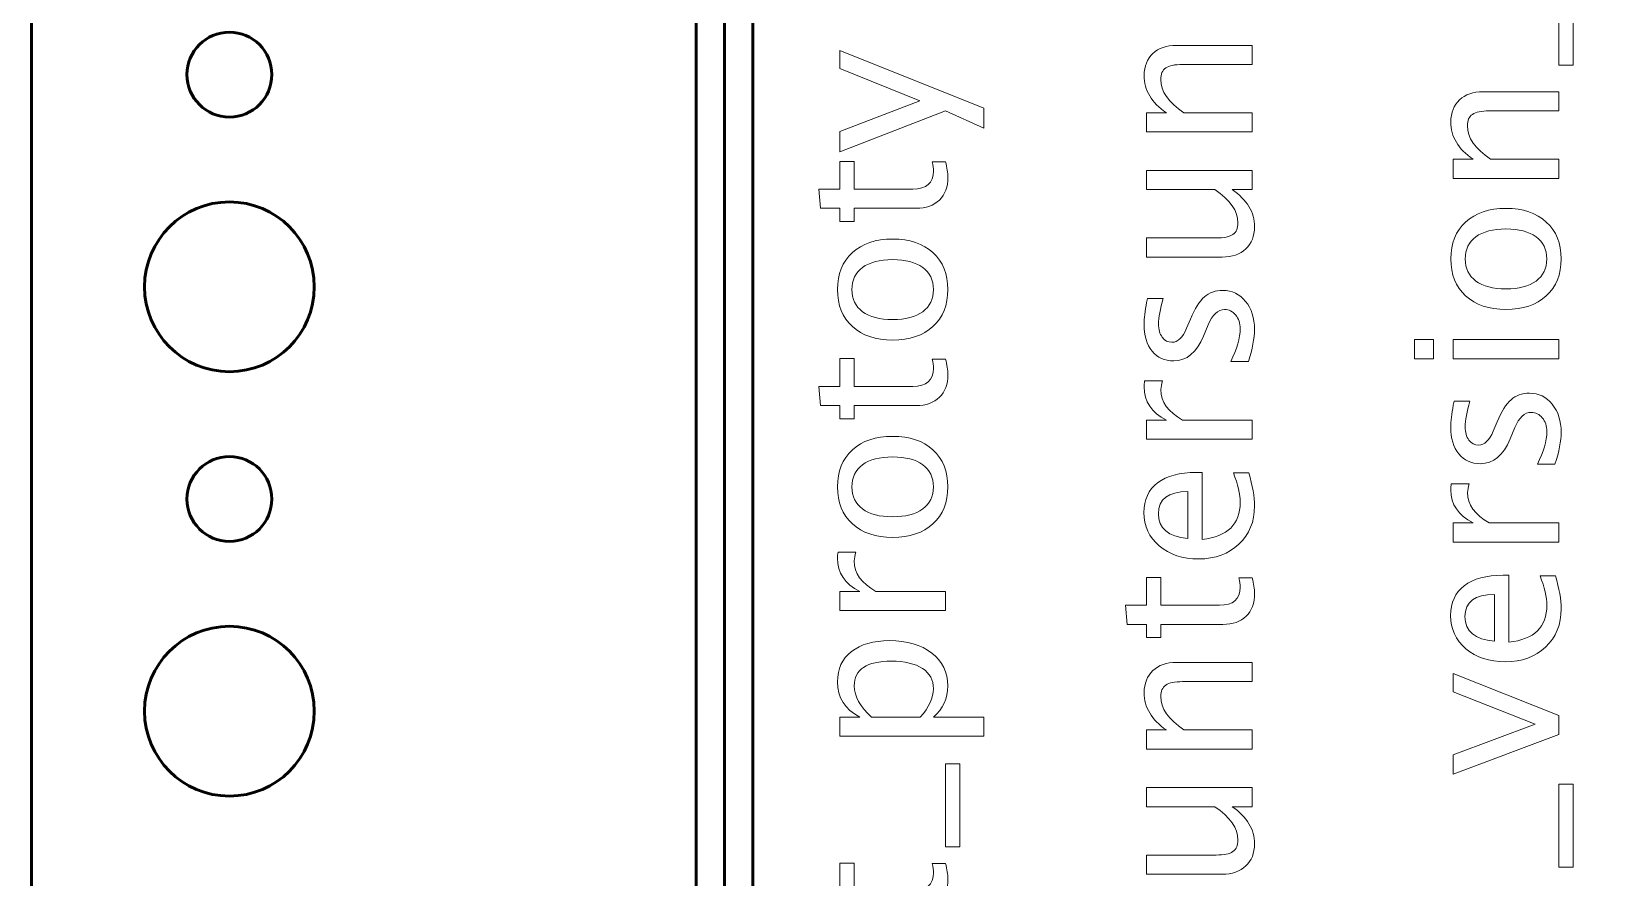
# Model space of a CAD drawing. Header units: centimetres. Extents: x -5.2 to 5.2, y -9.7 to 9.7.
# Drawn here: x -5.2 to 0.35, y 0.91 to 3.9 of the extents above; entities that cross this region are included whole.
import ezdxf

# ---------------------------------------------------------------- set-up
doc = ezdxf.new("R2010")
doc.units = ezdxf.units.CM
doc.header["$MEASUREMENT"] = 0
doc.layers.add('Layer 1', color=7, linetype='Continuous')

msp = doc.modelspace()

# ---------------------------------------------------------------- linework, layer by layer
at = {"layer": 'Layer 1', "color": 4, "lineweight": 53}
msp.add_lwpolyline([(-2.75001, -7.25002), (2.74999, -7.25002), (2.74999, 7.24998), (-2.75001, 7.24998), (-2.75001, -7.25002)], close=True, dxfattribs=at)
at = {"layer": 'Layer 1', "lineweight": 53}
msp.add_lwpolyline([(-2.85, -6.75002), (-2.65, -6.75002), (-2.65, 6.74998), (-2.85, 6.74998), (-2.85, -6.75002)], close=True, dxfattribs=at)
for centre, major_axis in [((-4.5, 3.75), (0, 0.15)), ((-4.49999, 2.99999), (0, 0.30001)), ((-4.5, 2.25), (0, 0.15)), ((-4.49999, 1.49999), (0, 0.30001))]:
    msp.add_ellipse(centre, major_axis=major_axis, ratio=1, dxfattribs=at)
msp.add_open_spline([(-5.2, -9.2), (-5.2, -9.2), (-5.2, 9.2), (-5.2, 9.2), (-5.2, 9.2), (-5.2, 9.47614), (-4.97614, 9.7), (-4.7, 9.7), (-4.7, 9.7), (-4.7, 9.7), (4.7, 9.7), (4.7, 9.7), (4.7, 9.7), (4.97614, 9.7), (5.2, 9.47614), (5.2, 9.2), (5.2, 9.2), (5.2, 9.2), (5.2, -9.2), (5.2, -9.2), (5.2, -9.2), (5.2, -9.47614), (4.97614, -9.7), (4.7, -9.7), (4.7, -9.7), (4.7, -9.7), (-4.7, -9.7), (-4.7, -9.7), (-4.7, -9.7), (-4.97614, -9.7), (-5.2, -9.47614), (-5.2, -9.2)], degree=3, knots=[0, 0, 0, 0, 0.1111111, 0.1111111, 0.1111111, 0.1111111, 0.2222222, 0.2222222, 0.2222222, 0.2222222, 0.3333333, 0.3333333, 0.3333333, 0.3333333, 0.4444444, 0.4444444, 0.4444444, 0.4444444, 0.5555556, 0.5555556, 0.5555556, 0.5555556, 0.6666667, 0.6666667, 0.6666667, 0.6666667, 0.7777778, 0.7777778, 0.7777778, 0.7777778, 1, 1, 1, 1], dxfattribs=at)
at = {"layer": 'Layer 1', "color": 5, "lineweight": 9}
for points, knots in [([(0.25083, 3.78306), (0.25083, 3.78306), (0.20003, 3.78306), (0.20003, 3.78306), (0.20003, 3.78306), (0.20003, 3.78306), (0.20003, 4.07657), (0.20003, 4.07657), (0.20003, 4.07657), (0.20003, 4.07657), (0.25083, 4.07657), (0.25083, 4.07657), (0.25083, 4.07657), (0.25083, 4.07657), (0.25083, 3.78306), (0.25083, 3.78306)], [0, 0, 0, 0, 0.2, 0.2, 0.2, 0.2, 0.4, 0.4, 0.4, 0.4, 0.6, 0.6, 0.6, 0.6, 1, 1, 1, 1]), ([(-1.83222, 3.56086), (-1.83222, 3.56086), (-1.96792, 3.62154), (-1.96792, 3.62154), (-1.96792, 3.62154), (-1.96792, 3.62154), (-2.34234, 3.47667), (-2.34234, 3.47667), (-2.34234, 3.47667), (-2.34234, 3.47667), (-2.34234, 3.54935), (-2.34234, 3.54935), (-2.34234, 3.54935), (-2.34234, 3.54935), (-2.05917, 3.65705), (-2.05917, 3.65705), (-2.05917, 3.65705), (-2.05917, 3.65705), (-2.34234, 3.77194), (-2.34234, 3.77194), (-2.34234, 3.77194), (-2.34234, 3.77194), (-2.34234, 3.83579), (-2.34234, 3.83579), (-2.34234, 3.83579), (-2.34234, 3.83579), (-1.83222, 3.63142), (-1.83222, 3.63142), (-1.83222, 3.63142), (-1.83222, 3.63142), (-1.83222, 3.56086), (-1.83222, 3.56086)], [0, 0, 0, 0, 0.1111111, 0.1111111, 0.1111111, 0.1111111, 0.2222222, 0.2222222, 0.2222222, 0.2222222, 0.3333333, 0.3333333, 0.3333333, 0.3333333, 0.4444444, 0.4444444, 0.4444444, 0.4444444, 0.5555556, 0.5555556, 0.5555556, 0.5555556, 0.6666667, 0.6666667, 0.6666667, 0.6666667, 0.7777778, 0.7777778, 0.7777778, 0.7777778, 1, 1, 1, 1]), ([(-0.88418, 3.54728), (-0.88418, 3.54728), (-1.25813, 3.54728), (-1.25813, 3.54728), (-1.25813, 3.54728), (-1.25813, 3.54728), (-1.25813, 3.61501), (-1.25813, 3.61501), (-1.25813, 3.61501), (-1.25813, 3.61501), (-1.18745, 3.61501), (-1.18745, 3.61501), (-1.18745, 3.61501), (-1.23978, 3.65087), (-1.26589, 3.69485), (-1.26589, 3.74683), (-1.26589, 3.74683), (-1.26589, 3.77952), (-1.25566, 3.80551), (-1.23508, 3.82468), (-1.23508, 3.82468), (-1.21462, 3.84384), (-1.18698, 3.85349), (-1.15241, 3.85349), (-1.15241, 3.85349), (-1.15241, 3.85349), (-0.88418, 3.85349), (-0.88418, 3.85349), (-0.88418, 3.85349), (-0.88418, 3.85349), (-0.88418, 3.78575), (-0.88418, 3.78575), (-0.88418, 3.78575), (-0.88418, 3.78575), (-1.1303, 3.78575), (-1.1303, 3.78575), (-1.1303, 3.78575), (-1.15805, 3.78575), (-1.17781, 3.78164), (-1.18957, 3.77352), (-1.18957, 3.77352), (-1.20145, 3.76529), (-1.20733, 3.75177), (-1.20733, 3.73284), (-1.20733, 3.73284), (-1.20733, 3.69121), (-1.18016, 3.65193), (-1.12583, 3.61501), (-1.12583, 3.61501), (-1.12583, 3.61501), (-0.88418, 3.61501), (-0.88418, 3.61501), (-0.88418, 3.61501), (-0.88418, 3.61501), (-0.88418, 3.54728), (-0.88418, 3.54728)], [0, 0, 0, 0, 0.0666667, 0.0666667, 0.0666667, 0.0666667, 0.1333333, 0.1333333, 0.1333333, 0.1333333, 0.2, 0.2, 0.2, 0.2, 0.2666667, 0.2666667, 0.2666667, 0.2666667, 0.3333333, 0.3333333, 0.3333333, 0.3333333, 0.4, 0.4, 0.4, 0.4, 0.4666667, 0.4666667, 0.4666667, 0.4666667, 0.5333333, 0.5333333, 0.5333333, 0.5333333, 0.6, 0.6, 0.6, 0.6, 0.6666667, 0.6666667, 0.6666667, 0.6666667, 0.7333333, 0.7333333, 0.7333333, 0.7333333, 0.8, 0.8, 0.8, 0.8, 0.8666667, 0.8666667, 0.8666667, 0.8666667, 1, 1, 1, 1]), ([(0.20003, 3.38324), (0.20003, 3.38324), (-0.17392, 3.38324), (-0.17392, 3.38324), (-0.17392, 3.38324), (-0.17392, 3.38324), (-0.17392, 3.45097), (-0.17392, 3.45097), (-0.17392, 3.45097), (-0.17392, 3.45097), (-0.10324, 3.45097), (-0.10324, 3.45097), (-0.10324, 3.45097), (-0.15557, 3.48683), (-0.18168, 3.53081), (-0.18168, 3.58279), (-0.18168, 3.58279), (-0.18168, 3.61548), (-0.17145, 3.64147), (-0.15087, 3.66064), (-0.15087, 3.66064), (-0.13041, 3.6798), (-0.10277, 3.68945), (-0.0682, 3.68945), (-0.0682, 3.68945), (-0.0682, 3.68945), (0.20003, 3.68945), (0.20003, 3.68945), (0.20003, 3.68945), (0.20003, 3.68945), (0.20003, 3.62171), (0.20003, 3.62171), (0.20003, 3.62171), (0.20003, 3.62171), (-0.04609, 3.62171), (-0.04609, 3.62171), (-0.04609, 3.62171), (-0.07384, 3.62171), (-0.0936, 3.6176), (-0.10536, 3.60948), (-0.10536, 3.60948), (-0.11724, 3.60125), (-0.12312, 3.58773), (-0.12312, 3.5688), (-0.12312, 3.5688), (-0.12312, 3.52717), (-0.09595, 3.48789), (-0.04162, 3.45097), (-0.04162, 3.45097), (-0.04162, 3.45097), (0.20003, 3.45097), (0.20003, 3.45097), (0.20003, 3.45097), (0.20003, 3.45097), (0.20003, 3.38324), (0.20003, 3.38324)], [0, 0, 0, 0, 0.0666667, 0.0666667, 0.0666667, 0.0666667, 0.1333333, 0.1333333, 0.1333333, 0.1333333, 0.2, 0.2, 0.2, 0.2, 0.2666667, 0.2666667, 0.2666667, 0.2666667, 0.3333333, 0.3333333, 0.3333333, 0.3333333, 0.4, 0.4, 0.4, 0.4, 0.4666667, 0.4666667, 0.4666667, 0.4666667, 0.5333333, 0.5333333, 0.5333333, 0.5333333, 0.6, 0.6, 0.6, 0.6, 0.6666667, 0.6666667, 0.6666667, 0.6666667, 0.7333333, 0.7333333, 0.7333333, 0.7333333, 0.8, 0.8, 0.8, 0.8, 0.8666667, 0.8666667, 0.8666667, 0.8666667, 1, 1, 1, 1]), ([(-1.96851, 3.44209), (-1.96275, 3.42116), (-1.95992, 3.40293), (-1.95992, 3.38753), (-1.95992, 3.38753), (-1.95992, 3.35296), (-1.9698, 3.32603), (-1.98956, 3.30674), (-1.98956, 3.30674), (-2.00931, 3.28735), (-2.03671, 3.27771), (-2.07187, 3.27771), (-2.07187, 3.27771), (-2.07187, 3.27771), (-2.29154, 3.27771), (-2.29154, 3.27771), (-2.29154, 3.27771), (-2.29154, 3.27771), (-2.29154, 3.2309), (-2.29154, 3.2309), (-2.29154, 3.2309), (-2.29154, 3.2309), (-2.34234, 3.2309), (-2.34234, 3.2309), (-2.34234, 3.2309), (-2.34234, 3.2309), (-2.34234, 3.27771), (-2.34234, 3.27771), (-2.34234, 3.27771), (-2.34234, 3.27771), (-2.40995, 3.27771), (-2.40995, 3.27771), (-2.40995, 3.27771), (-2.40995, 3.27771), (-2.41642, 3.34543), (-2.41642, 3.34543), (-2.41642, 3.34543), (-2.41642, 3.34543), (-2.34234, 3.34543), (-2.34234, 3.34543), (-2.34234, 3.34543), (-2.34234, 3.34543), (-2.34234, 3.4435), (-2.34234, 3.4435), (-2.34234, 3.4435), (-2.34234, 3.4435), (-2.29154, 3.4435), (-2.29154, 3.4435), (-2.29154, 3.4435), (-2.29154, 3.4435), (-2.29154, 3.34543), (-2.29154, 3.34543), (-2.29154, 3.34543), (-2.29154, 3.34543), (-2.0841, 3.34543), (-2.0841, 3.34543), (-2.0841, 3.34543), (-2.03518, 3.34543), (-2.01072, 3.36671), (-2.01072, 3.40917), (-2.01072, 3.40917), (-2.01072, 3.41822), (-2.01225, 3.42916), (-2.01519, 3.44209), (-2.01519, 3.44209), (-2.01519, 3.44209), (-1.96851, 3.44209), (-1.96851, 3.44209)], [0, 0, 0, 0, 0.0555556, 0.0555556, 0.0555556, 0.0555556, 0.1111111, 0.1111111, 0.1111111, 0.1111111, 0.1666667, 0.1666667, 0.1666667, 0.1666667, 0.2222222, 0.2222222, 0.2222222, 0.2222222, 0.2777778, 0.2777778, 0.2777778, 0.2777778, 0.3333333, 0.3333333, 0.3333333, 0.3333333, 0.3888889, 0.3888889, 0.3888889, 0.3888889, 0.4444444, 0.4444444, 0.4444444, 0.4444444, 0.5, 0.5, 0.5, 0.5, 0.5555556, 0.5555556, 0.5555556, 0.5555556, 0.6111111, 0.6111111, 0.6111111, 0.6111111, 0.6666667, 0.6666667, 0.6666667, 0.6666667, 0.7222222, 0.7222222, 0.7222222, 0.7222222, 0.7777778, 0.7777778, 0.7777778, 0.7777778, 0.8333333, 0.8333333, 0.8333333, 0.8333333, 0.8888889, 0.8888889, 0.8888889, 0.8888889, 1, 1, 1, 1]), ([(-0.88418, 3.3436), (-0.88418, 3.3436), (-0.9545, 3.3436), (-0.9545, 3.3436), (-0.9545, 3.3436), (-0.90194, 3.3075), (-0.87571, 3.26364), (-0.87571, 3.21213), (-0.87571, 3.21213), (-0.87571, 3.17944), (-0.88594, 3.15345), (-0.90652, 3.13417), (-0.90652, 3.13417), (-0.9271, 3.11477), (-0.95474, 3.10513), (-0.98966, 3.10513), (-0.98966, 3.10513), (-0.98966, 3.10513), (-1.25813, 3.10513), (-1.25813, 3.10513), (-1.25813, 3.10513), (-1.25813, 3.10513), (-1.25813, 3.17285), (-1.25813, 3.17285), (-1.25813, 3.17285), (-1.25813, 3.17285), (-1.01177, 3.17285), (-1.01177, 3.17285), (-1.01177, 3.17285), (-0.98366, 3.17285), (-0.96379, 3.17697), (-0.95203, 3.18508), (-0.95203, 3.18508), (-0.94015, 3.19332), (-0.93427, 3.20696), (-0.93427, 3.22612), (-0.93427, 3.22612), (-0.93427, 3.26752), (-0.96144, 3.30679), (-1.01588, 3.3436), (-1.01588, 3.3436), (-1.01588, 3.3436), (-1.25813, 3.3436), (-1.25813, 3.3436), (-1.25813, 3.3436), (-1.25813, 3.3436), (-1.25813, 3.41133), (-1.25813, 3.41133), (-1.25813, 3.41133), (-1.25813, 3.41133), (-0.88418, 3.41133), (-0.88418, 3.41133), (-0.88418, 3.41133), (-0.88418, 3.41133), (-0.88418, 3.3436), (-0.88418, 3.3436)], [0, 0, 0, 0, 0.0666667, 0.0666667, 0.0666667, 0.0666667, 0.1333333, 0.1333333, 0.1333333, 0.1333333, 0.2, 0.2, 0.2, 0.2, 0.2666667, 0.2666667, 0.2666667, 0.2666667, 0.3333333, 0.3333333, 0.3333333, 0.3333333, 0.4, 0.4, 0.4, 0.4, 0.4666667, 0.4666667, 0.4666667, 0.4666667, 0.5333333, 0.5333333, 0.5333333, 0.5333333, 0.6, 0.6, 0.6, 0.6, 0.6666667, 0.6666667, 0.6666667, 0.6666667, 0.7333333, 0.7333333, 0.7333333, 0.7333333, 0.8, 0.8, 0.8, 0.8, 0.8666667, 0.8666667, 0.8666667, 0.8666667, 1, 1, 1, 1]), ([(0.2085, 3.09866), (0.2085, 3.04374), (0.19098, 3.00023), (0.15593, 2.96825), (0.15593, 2.96825), (0.12089, 2.93615), (0.07326, 2.92016), (0.01317, 2.92016), (0.01317, 2.92016), (-0.0468, 2.92016), (-0.09431, 2.93615), (-0.12923, 2.96825), (-0.12923, 2.96825), (-0.16416, 3.00023), (-0.18168, 3.04374), (-0.18168, 3.09866), (-0.18168, 3.09866), (-0.18168, 3.15357), (-0.16416, 3.19708), (-0.12923, 3.22907), (-0.12923, 3.22907), (-0.09431, 3.26117), (-0.0468, 3.27716), (0.01317, 3.27716), (0.01317, 3.27716), (0.07326, 3.27716), (0.12089, 3.26117), (0.15593, 3.22907), (0.15593, 3.22907), (0.19098, 3.19708), (0.2085, 3.15357), (0.2085, 3.09866)], [0, 0, 0, 0, 0.1111111, 0.1111111, 0.1111111, 0.1111111, 0.2222222, 0.2222222, 0.2222222, 0.2222222, 0.3333333, 0.3333333, 0.3333333, 0.3333333, 0.4444444, 0.4444444, 0.4444444, 0.4444444, 0.5555556, 0.5555556, 0.5555556, 0.5555556, 0.6666667, 0.6666667, 0.6666667, 0.6666667, 0.7777778, 0.7777778, 0.7777778, 0.7777778, 1, 1, 1, 1]), ([(-1.95992, 2.9903), (-1.95992, 2.93538), (-1.97744, 2.89187), (-2.01249, 2.85989), (-2.01249, 2.85989), (-2.04753, 2.82779), (-2.09516, 2.8118), (-2.15525, 2.8118), (-2.15525, 2.8118), (-2.21522, 2.8118), (-2.26273, 2.82779), (-2.29765, 2.85989), (-2.29765, 2.85989), (-2.33258, 2.89187), (-2.3501, 2.93538), (-2.3501, 2.9903), (-2.3501, 2.9903), (-2.3501, 3.04521), (-2.33258, 3.08872), (-2.29765, 3.12071), (-2.29765, 3.12071), (-2.26273, 3.15281), (-2.21522, 3.1688), (-2.15525, 3.1688), (-2.15525, 3.1688), (-2.09516, 3.1688), (-2.04753, 3.15281), (-2.01249, 3.12071), (-2.01249, 3.12071), (-1.97744, 3.08872), (-1.95992, 3.04521), (-1.95992, 2.9903)], [0, 0, 0, 0, 0.1111111, 0.1111111, 0.1111111, 0.1111111, 0.2222222, 0.2222222, 0.2222222, 0.2222222, 0.3333333, 0.3333333, 0.3333333, 0.3333333, 0.4444444, 0.4444444, 0.4444444, 0.4444444, 0.5555556, 0.5555556, 0.5555556, 0.5555556, 0.6666667, 0.6666667, 0.6666667, 0.6666667, 0.7777778, 0.7777778, 0.7777778, 0.7777778, 1, 1, 1, 1]), ([(0.1577, 3.09854), (0.1577, 3.13205), (0.14511, 3.15816), (0.11983, 3.17674), (0.11983, 3.17674), (0.09467, 3.1952), (0.05904, 3.20449), (0.01317, 3.20449), (0.01317, 3.20449), (-0.03257, 3.20449), (-0.06808, 3.1952), (-0.09325, 3.17674), (-0.09325, 3.17674), (-0.1183, 3.15816), (-0.13088, 3.13205), (-0.13088, 3.09854), (-0.13088, 3.09854), (-0.13088, 3.06491), (-0.1183, 3.0388), (-0.09325, 3.02046), (-0.09325, 3.02046), (-0.06808, 3.002), (-0.03257, 2.99282), (0.01317, 2.99282), (0.01317, 2.99282), (0.05904, 2.99282), (0.09467, 3.002), (0.11983, 3.02046), (0.11983, 3.02046), (0.14511, 3.0388), (0.1577, 3.06491), (0.1577, 3.09854)], [0, 0, 0, 0, 0.1111111, 0.1111111, 0.1111111, 0.1111111, 0.2222222, 0.2222222, 0.2222222, 0.2222222, 0.3333333, 0.3333333, 0.3333333, 0.3333333, 0.4444444, 0.4444444, 0.4444444, 0.4444444, 0.5555556, 0.5555556, 0.5555556, 0.5555556, 0.6666667, 0.6666667, 0.6666667, 0.6666667, 0.7777778, 0.7777778, 0.7777778, 0.7777778, 1, 1, 1, 1]), ([(-2.01072, 2.99018), (-2.01072, 3.02369), (-2.02331, 3.0498), (-2.04859, 3.06838), (-2.04859, 3.06838), (-2.07375, 3.08684), (-2.10938, 3.09613), (-2.15525, 3.09613), (-2.15525, 3.09613), (-2.20099, 3.09613), (-2.2365, 3.08684), (-2.26167, 3.06838), (-2.26167, 3.06838), (-2.28672, 3.0498), (-2.2993, 3.02369), (-2.2993, 2.99018), (-2.2993, 2.99018), (-2.2993, 2.95655), (-2.28672, 2.93044), (-2.26167, 2.9121), (-2.26167, 2.9121), (-2.2365, 2.89364), (-2.20099, 2.88446), (-2.15525, 2.88446), (-2.15525, 2.88446), (-2.10938, 2.88446), (-2.07375, 2.89364), (-2.04859, 2.9121), (-2.04859, 2.9121), (-2.02331, 2.93044), (-2.01072, 2.95655), (-2.01072, 2.99018)], [0, 0, 0, 0, 0.1111111, 0.1111111, 0.1111111, 0.1111111, 0.2222222, 0.2222222, 0.2222222, 0.2222222, 0.3333333, 0.3333333, 0.3333333, 0.3333333, 0.4444444, 0.4444444, 0.4444444, 0.4444444, 0.5555556, 0.5555556, 0.5555556, 0.5555556, 0.6666667, 0.6666667, 0.6666667, 0.6666667, 0.7777778, 0.7777778, 0.7777778, 0.7777778, 1, 1, 1, 1]), ([(-0.89759, 2.73624), (-0.89759, 2.73624), (-0.95967, 2.73624), (-0.95967, 2.73624), (-0.95967, 2.73624), (-0.93757, 2.78056), (-0.92651, 2.81901), (-0.92651, 2.85182), (-0.92651, 2.85182), (-0.92651, 2.87134), (-0.93181, 2.88757), (-0.94239, 2.90039), (-0.94239, 2.90039), (-0.95285, 2.91321), (-0.96602, 2.91967), (-0.9819, 2.91967), (-0.9819, 2.91967), (-1.00507, 2.91967), (-1.02423, 2.90168), (-1.0394, 2.8657), (-1.0394, 2.8657), (-1.0394, 2.8657), (-1.05622, 2.82607), (-1.05622, 2.82607), (-1.05622, 2.82607), (-1.08044, 2.76764), (-1.11549, 2.73835), (-1.16099, 2.73835), (-1.16099, 2.73835), (-1.19357, 2.73835), (-1.2192, 2.74988), (-1.2379, 2.77292), (-1.2379, 2.77292), (-1.2566, 2.79597), (-1.26589, 2.8276), (-1.26589, 2.8677), (-1.26589, 2.8677), (-1.26589, 2.88851), (-1.26307, 2.91438), (-1.2573, 2.94507), (-1.2573, 2.94507), (-1.2573, 2.94507), (-1.2546, 2.95919), (-1.2546, 2.95919), (-1.2546, 2.95919), (-1.2546, 2.95919), (-1.19815, 2.95919), (-1.19815, 2.95919), (-1.19815, 2.95919), (-1.20944, 2.92144), (-1.21509, 2.89133), (-1.21509, 2.86887), (-1.21509, 2.86887), (-1.21509, 2.84912), (-1.21074, 2.83348), (-1.20215, 2.8216), (-1.20215, 2.8216), (-1.19357, 2.80984), (-1.18204, 2.80396), (-1.16758, 2.80396), (-1.16758, 2.80396), (-1.14724, 2.80396), (-1.12995, 2.82042), (-1.11596, 2.85347), (-1.11596, 2.85347), (-1.11596, 2.85347), (-1.1022, 2.88604), (-1.1022, 2.88604), (-1.1022, 2.88604), (-1.08668, 2.92297), (-1.07021, 2.94907), (-1.05293, 2.96436), (-1.05293, 2.96436), (-1.03564, 2.97976), (-1.014, 2.98741), (-0.98813, 2.98741), (-0.98813, 2.98741), (-0.95532, 2.98741), (-0.9284, 2.97447), (-0.90735, 2.94848), (-0.90735, 2.94848), (-0.8863, 2.92261), (-0.87571, 2.88945), (-0.87571, 2.84912), (-0.87571, 2.84912), (-0.87571, 2.81807), (-0.883, 2.78056), (-0.89759, 2.73624)], [0, 0, 0, 0, 0.0434783, 0.0434783, 0.0434783, 0.0434783, 0.0869565, 0.0869565, 0.0869565, 0.0869565, 0.1304348, 0.1304348, 0.1304348, 0.1304348, 0.173913, 0.173913, 0.173913, 0.173913, 0.2173913, 0.2173913, 0.2173913, 0.2173913, 0.2608696, 0.2608696, 0.2608696, 0.2608696, 0.3043478, 0.3043478, 0.3043478, 0.3043478, 0.3478261, 0.3478261, 0.3478261, 0.3478261, 0.3913043, 0.3913043, 0.3913043, 0.3913043, 0.4347826, 0.4347826, 0.4347826, 0.4347826, 0.4782609, 0.4782609, 0.4782609, 0.4782609, 0.5217391, 0.5217391, 0.5217391, 0.5217391, 0.5652174, 0.5652174, 0.5652174, 0.5652174, 0.6086957, 0.6086957, 0.6086957, 0.6086957, 0.6521739, 0.6521739, 0.6521739, 0.6521739, 0.6956522, 0.6956522, 0.6956522, 0.6956522, 0.7391304, 0.7391304, 0.7391304, 0.7391304, 0.7826087, 0.7826087, 0.7826087, 0.7826087, 0.826087, 0.826087, 0.826087, 0.826087, 0.8695652, 0.8695652, 0.8695652, 0.8695652, 0.9130435, 0.9130435, 0.9130435, 0.9130435, 1, 1, 1, 1]), ([(-0.24236, 2.74588), (-0.24236, 2.74588), (-0.31009, 2.74588), (-0.31009, 2.74588), (-0.31009, 2.74588), (-0.31009, 2.74588), (-0.31009, 2.81361), (-0.31009, 2.81361), (-0.31009, 2.81361), (-0.31009, 2.81361), (-0.24236, 2.81361), (-0.24236, 2.81361), (-0.24236, 2.81361), (-0.24236, 2.81361), (-0.24236, 2.74588), (-0.24236, 2.74588)], [0, 0, 0, 0, 0.2, 0.2, 0.2, 0.2, 0.4, 0.4, 0.4, 0.4, 0.6, 0.6, 0.6, 0.6, 1, 1, 1, 1]), ([(0.20003, 2.74588), (0.20003, 2.74588), (-0.17392, 2.74588), (-0.17392, 2.74588), (-0.17392, 2.74588), (-0.17392, 2.74588), (-0.17392, 2.81361), (-0.17392, 2.81361), (-0.17392, 2.81361), (-0.17392, 2.81361), (0.20003, 2.81361), (0.20003, 2.81361), (0.20003, 2.81361), (0.20003, 2.81361), (0.20003, 2.74588), (0.20003, 2.74588)], [0, 0, 0, 0, 0.2, 0.2, 0.2, 0.2, 0.4, 0.4, 0.4, 0.4, 0.6, 0.6, 0.6, 0.6, 1, 1, 1, 1]), ([(-1.96851, 2.74476), (-1.96275, 2.72383), (-1.95992, 2.7056), (-1.95992, 2.6902), (-1.95992, 2.6902), (-1.95992, 2.65563), (-1.9698, 2.6287), (-1.98956, 2.60941), (-1.98956, 2.60941), (-2.00931, 2.59002), (-2.03671, 2.58038), (-2.07187, 2.58038), (-2.07187, 2.58038), (-2.07187, 2.58038), (-2.29154, 2.58038), (-2.29154, 2.58038), (-2.29154, 2.58038), (-2.29154, 2.58038), (-2.29154, 2.53357), (-2.29154, 2.53357), (-2.29154, 2.53357), (-2.29154, 2.53357), (-2.34234, 2.53357), (-2.34234, 2.53357), (-2.34234, 2.53357), (-2.34234, 2.53357), (-2.34234, 2.58038), (-2.34234, 2.58038), (-2.34234, 2.58038), (-2.34234, 2.58038), (-2.40995, 2.58038), (-2.40995, 2.58038), (-2.40995, 2.58038), (-2.40995, 2.58038), (-2.41642, 2.6481), (-2.41642, 2.6481), (-2.41642, 2.6481), (-2.41642, 2.6481), (-2.34234, 2.6481), (-2.34234, 2.6481), (-2.34234, 2.6481), (-2.34234, 2.6481), (-2.34234, 2.74617), (-2.34234, 2.74617), (-2.34234, 2.74617), (-2.34234, 2.74617), (-2.29154, 2.74617), (-2.29154, 2.74617), (-2.29154, 2.74617), (-2.29154, 2.74617), (-2.29154, 2.6481), (-2.29154, 2.6481), (-2.29154, 2.6481), (-2.29154, 2.6481), (-2.0841, 2.6481), (-2.0841, 2.6481), (-2.0841, 2.6481), (-2.03518, 2.6481), (-2.01072, 2.66938), (-2.01072, 2.71184), (-2.01072, 2.71184), (-2.01072, 2.72089), (-2.01225, 2.73183), (-2.01519, 2.74476), (-2.01519, 2.74476), (-2.01519, 2.74476), (-1.96851, 2.74476), (-1.96851, 2.74476)], [0, 0, 0, 0, 0.0555556, 0.0555556, 0.0555556, 0.0555556, 0.1111111, 0.1111111, 0.1111111, 0.1111111, 0.1666667, 0.1666667, 0.1666667, 0.1666667, 0.2222222, 0.2222222, 0.2222222, 0.2222222, 0.2777778, 0.2777778, 0.2777778, 0.2777778, 0.3333333, 0.3333333, 0.3333333, 0.3333333, 0.3888889, 0.3888889, 0.3888889, 0.3888889, 0.4444444, 0.4444444, 0.4444444, 0.4444444, 0.5, 0.5, 0.5, 0.5, 0.5555556, 0.5555556, 0.5555556, 0.5555556, 0.6111111, 0.6111111, 0.6111111, 0.6111111, 0.6666667, 0.6666667, 0.6666667, 0.6666667, 0.7222222, 0.7222222, 0.7222222, 0.7222222, 0.7777778, 0.7777778, 0.7777778, 0.7777778, 0.8333333, 0.8333333, 0.8333333, 0.8333333, 0.8888889, 0.8888889, 0.8888889, 0.8888889, 1, 1, 1, 1]), ([(-0.88418, 2.46096), (-0.88418, 2.46096), (-1.25813, 2.46096), (-1.25813, 2.46096), (-1.25813, 2.46096), (-1.25813, 2.46096), (-1.25813, 2.52869), (-1.25813, 2.52869), (-1.25813, 2.52869), (-1.25813, 2.52869), (-1.18745, 2.52869), (-1.18745, 2.52869), (-1.18745, 2.52869), (-1.23978, 2.55562), (-1.26589, 2.59466), (-1.26589, 2.64593), (-1.26589, 2.64593), (-1.26589, 2.65287), (-1.2653, 2.66016), (-1.26412, 2.66768), (-1.26412, 2.66768), (-1.26412, 2.66768), (-1.20074, 2.66768), (-1.20074, 2.66768), (-1.20074, 2.66768), (-1.20462, 2.65592), (-1.20662, 2.64558), (-1.20662, 2.63664), (-1.20662, 2.63664), (-1.20662, 2.5936), (-1.18122, 2.55762), (-1.1303, 2.52869), (-1.1303, 2.52869), (-1.1303, 2.52869), (-0.88418, 2.52869), (-0.88418, 2.52869), (-0.88418, 2.52869), (-0.88418, 2.52869), (-0.88418, 2.46096), (-0.88418, 2.46096)], [0, 0, 0, 0, 0.0909091, 0.0909091, 0.0909091, 0.0909091, 0.1818182, 0.1818182, 0.1818182, 0.1818182, 0.2727273, 0.2727273, 0.2727273, 0.2727273, 0.3636364, 0.3636364, 0.3636364, 0.3636364, 0.4545455, 0.4545455, 0.4545455, 0.4545455, 0.5454545, 0.5454545, 0.5454545, 0.5454545, 0.6363636, 0.6363636, 0.6363636, 0.6363636, 0.7272727, 0.7272727, 0.7272727, 0.7272727, 0.8181818, 0.8181818, 0.8181818, 0.8181818, 1, 1, 1, 1]), ([(0.18662, 2.37277), (0.18662, 2.37277), (0.12454, 2.37277), (0.12454, 2.37277), (0.12454, 2.37277), (0.14664, 2.41709), (0.1577, 2.45554), (0.1577, 2.48835), (0.1577, 2.48835), (0.1577, 2.50787), (0.1524, 2.5241), (0.14182, 2.53692), (0.14182, 2.53692), (0.13136, 2.54974), (0.11819, 2.5562), (0.10231, 2.5562), (0.10231, 2.5562), (0.07914, 2.5562), (0.05998, 2.53821), (0.04481, 2.50223), (0.04481, 2.50223), (0.04481, 2.50223), (0.02799, 2.4626), (0.02799, 2.4626), (0.02799, 2.4626), (0.00377, 2.40417), (-0.03128, 2.37488), (-0.07678, 2.37488), (-0.07678, 2.37488), (-0.10936, 2.37488), (-0.13499, 2.38641), (-0.15369, 2.40945), (-0.15369, 2.40945), (-0.17239, 2.4325), (-0.18168, 2.46413), (-0.18168, 2.50423), (-0.18168, 2.50423), (-0.18168, 2.52504), (-0.17886, 2.55091), (-0.17309, 2.5816), (-0.17309, 2.5816), (-0.17309, 2.5816), (-0.17039, 2.59572), (-0.17039, 2.59572), (-0.17039, 2.59572), (-0.17039, 2.59572), (-0.11394, 2.59572), (-0.11394, 2.59572), (-0.11394, 2.59572), (-0.12523, 2.55797), (-0.13088, 2.52786), (-0.13088, 2.5054), (-0.13088, 2.5054), (-0.13088, 2.48565), (-0.12653, 2.47001), (-0.11794, 2.45813), (-0.11794, 2.45813), (-0.10936, 2.44637), (-0.09783, 2.44049), (-0.08337, 2.44049), (-0.08337, 2.44049), (-0.06303, 2.44049), (-0.04574, 2.45695), (-0.03175, 2.49), (-0.03175, 2.49), (-0.03175, 2.49), (-0.01799, 2.52257), (-0.01799, 2.52257), (-0.01799, 2.52257), (-0.00247, 2.5595), (0.014, 2.5856), (0.03128, 2.60089), (0.03128, 2.60089), (0.04857, 2.61629), (0.07021, 2.62394), (0.09608, 2.62394), (0.09608, 2.62394), (0.12889, 2.62394), (0.15581, 2.611), (0.17686, 2.58501), (0.17686, 2.58501), (0.19791, 2.55914), (0.2085, 2.52598), (0.2085, 2.48565), (0.2085, 2.48565), (0.2085, 2.4546), (0.20121, 2.41709), (0.18662, 2.37277)], [0, 0, 0, 0, 0.0434783, 0.0434783, 0.0434783, 0.0434783, 0.0869565, 0.0869565, 0.0869565, 0.0869565, 0.1304348, 0.1304348, 0.1304348, 0.1304348, 0.173913, 0.173913, 0.173913, 0.173913, 0.2173913, 0.2173913, 0.2173913, 0.2173913, 0.2608696, 0.2608696, 0.2608696, 0.2608696, 0.3043478, 0.3043478, 0.3043478, 0.3043478, 0.3478261, 0.3478261, 0.3478261, 0.3478261, 0.3913043, 0.3913043, 0.3913043, 0.3913043, 0.4347826, 0.4347826, 0.4347826, 0.4347826, 0.4782609, 0.4782609, 0.4782609, 0.4782609, 0.5217391, 0.5217391, 0.5217391, 0.5217391, 0.5652174, 0.5652174, 0.5652174, 0.5652174, 0.6086957, 0.6086957, 0.6086957, 0.6086957, 0.6521739, 0.6521739, 0.6521739, 0.6521739, 0.6956522, 0.6956522, 0.6956522, 0.6956522, 0.7391304, 0.7391304, 0.7391304, 0.7391304, 0.7826087, 0.7826087, 0.7826087, 0.7826087, 0.826087, 0.826087, 0.826087, 0.826087, 0.8695652, 0.8695652, 0.8695652, 0.8695652, 0.9130435, 0.9130435, 0.9130435, 0.9130435, 1, 1, 1, 1]), ([(-1.95992, 2.29298), (-1.95992, 2.23806), (-1.97744, 2.19455), (-2.01249, 2.16257), (-2.01249, 2.16257), (-2.04753, 2.13047), (-2.09516, 2.11448), (-2.15525, 2.11448), (-2.15525, 2.11448), (-2.21522, 2.11448), (-2.26273, 2.13047), (-2.29765, 2.16257), (-2.29765, 2.16257), (-2.33258, 2.19455), (-2.3501, 2.23806), (-2.3501, 2.29298), (-2.3501, 2.29298), (-2.3501, 2.34789), (-2.33258, 2.3914), (-2.29765, 2.42339), (-2.29765, 2.42339), (-2.26273, 2.45549), (-2.21522, 2.47148), (-2.15525, 2.47148), (-2.15525, 2.47148), (-2.09516, 2.47148), (-2.04753, 2.45549), (-2.01249, 2.42339), (-2.01249, 2.42339), (-1.97744, 2.3914), (-1.95992, 2.34789), (-1.95992, 2.29298)], [0, 0, 0, 0, 0.1111111, 0.1111111, 0.1111111, 0.1111111, 0.2222222, 0.2222222, 0.2222222, 0.2222222, 0.3333333, 0.3333333, 0.3333333, 0.3333333, 0.4444444, 0.4444444, 0.4444444, 0.4444444, 0.5555556, 0.5555556, 0.5555556, 0.5555556, 0.6666667, 0.6666667, 0.6666667, 0.6666667, 0.7777778, 0.7777778, 0.7777778, 0.7777778, 1, 1, 1, 1]), ([(-2.01072, 2.29286), (-2.01072, 2.32637), (-2.02331, 2.35248), (-2.04859, 2.37106), (-2.04859, 2.37106), (-2.07375, 2.38952), (-2.10938, 2.39881), (-2.15525, 2.39881), (-2.15525, 2.39881), (-2.20099, 2.39881), (-2.2365, 2.38952), (-2.26167, 2.37106), (-2.26167, 2.37106), (-2.28672, 2.35248), (-2.2993, 2.32637), (-2.2993, 2.29286), (-2.2993, 2.29286), (-2.2993, 2.25923), (-2.28672, 2.23312), (-2.26167, 2.21478), (-2.26167, 2.21478), (-2.2365, 2.19632), (-2.20099, 2.18714), (-2.15525, 2.18714), (-2.15525, 2.18714), (-2.10938, 2.18714), (-2.07375, 2.19632), (-2.04859, 2.21478), (-2.04859, 2.21478), (-2.02331, 2.23312), (-2.01072, 2.25923), (-2.01072, 2.29286)], [0, 0, 0, 0, 0.1111111, 0.1111111, 0.1111111, 0.1111111, 0.2222222, 0.2222222, 0.2222222, 0.2222222, 0.3333333, 0.3333333, 0.3333333, 0.3333333, 0.4444444, 0.4444444, 0.4444444, 0.4444444, 0.5555556, 0.5555556, 0.5555556, 0.5555556, 0.6666667, 0.6666667, 0.6666667, 0.6666667, 0.7777778, 0.7777778, 0.7777778, 0.7777778, 1, 1, 1, 1]), ([(-0.89617, 2.34231), (-0.88253, 2.2968), (-0.87571, 2.25787), (-0.87571, 2.22542), (-0.87571, 2.22542), (-0.87571, 2.17003), (-0.89406, 2.12499), (-0.93063, 2.0903), (-0.93063, 2.0903), (-0.9672, 2.05562), (-1.01459, 2.03822), (-1.07292, 2.03822), (-1.07292, 2.03822), (-1.12948, 2.03822), (-1.17593, 2.05351), (-1.21227, 2.0842), (-1.21227, 2.0842), (-1.24848, 2.11488), (-1.26659, 2.15416), (-1.26659, 2.20202), (-1.26659, 2.20202), (-1.26659, 2.24729), (-1.25048, 2.28233), (-1.21826, 2.30703), (-1.21826, 2.30703), (-1.18604, 2.33172), (-1.14042, 2.34407), (-1.08127, 2.34407), (-1.08127, 2.34407), (-1.08127, 2.34407), (-1.06057, 2.34372), (-1.06057, 2.34372), (-1.06057, 2.34372), (-1.06057, 2.34372), (-1.06057, 2.10736), (-1.06057, 2.10736), (-1.06057, 2.10736), (-0.9712, 2.11723), (-0.92651, 2.16086), (-0.92651, 2.23812), (-0.92651, 2.23812), (-0.92651, 2.26646), (-0.93451, 2.30115), (-0.9505, 2.34231), (-0.9505, 2.34231), (-0.9505, 2.34231), (-0.89617, 2.34231), (-0.89617, 2.34231)], [0, 0, 0, 0, 0.0769231, 0.0769231, 0.0769231, 0.0769231, 0.1538462, 0.1538462, 0.1538462, 0.1538462, 0.2307692, 0.2307692, 0.2307692, 0.2307692, 0.3076923, 0.3076923, 0.3076923, 0.3076923, 0.3846154, 0.3846154, 0.3846154, 0.3846154, 0.4615385, 0.4615385, 0.4615385, 0.4615385, 0.5384615, 0.5384615, 0.5384615, 0.5384615, 0.6153846, 0.6153846, 0.6153846, 0.6153846, 0.6923077, 0.6923077, 0.6923077, 0.6923077, 0.7692308, 0.7692308, 0.7692308, 0.7692308, 0.8461538, 0.8461538, 0.8461538, 0.8461538, 1, 1, 1, 1]), ([(0.20003, 2.09748), (0.20003, 2.09748), (-0.17392, 2.09748), (-0.17392, 2.09748), (-0.17392, 2.09748), (-0.17392, 2.09748), (-0.17392, 2.16521), (-0.17392, 2.16521), (-0.17392, 2.16521), (-0.17392, 2.16521), (-0.10324, 2.16521), (-0.10324, 2.16521), (-0.10324, 2.16521), (-0.15557, 2.19214), (-0.18168, 2.23118), (-0.18168, 2.28245), (-0.18168, 2.28245), (-0.18168, 2.28939), (-0.18109, 2.29668), (-0.17991, 2.3042), (-0.17991, 2.3042), (-0.17991, 2.3042), (-0.11653, 2.3042), (-0.11653, 2.3042), (-0.11653, 2.3042), (-0.12041, 2.29244), (-0.12241, 2.2821), (-0.12241, 2.27316), (-0.12241, 2.27316), (-0.12241, 2.23012), (-0.09701, 2.19414), (-0.04609, 2.16521), (-0.04609, 2.16521), (-0.04609, 2.16521), (0.20003, 2.16521), (0.20003, 2.16521), (0.20003, 2.16521), (0.20003, 2.16521), (0.20003, 2.09748), (0.20003, 2.09748)], [0, 0, 0, 0, 0.0909091, 0.0909091, 0.0909091, 0.0909091, 0.1818182, 0.1818182, 0.1818182, 0.1818182, 0.2727273, 0.2727273, 0.2727273, 0.2727273, 0.3636364, 0.3636364, 0.3636364, 0.3636364, 0.4545455, 0.4545455, 0.4545455, 0.4545455, 0.5454545, 0.5454545, 0.5454545, 0.5454545, 0.6363636, 0.6363636, 0.6363636, 0.6363636, 0.7272727, 0.7272727, 0.7272727, 0.7272727, 0.8181818, 0.8181818, 0.8181818, 0.8181818, 1, 1, 1, 1]), ([(-1.11137, 2.11088), (-1.11137, 2.11088), (-1.11137, 2.27598), (-1.11137, 2.27598), (-1.11137, 2.27598), (-1.18099, 2.27598), (-1.21579, 2.25), (-1.21579, 2.19814), (-1.21579, 2.19814), (-1.21579, 2.14593), (-1.18099, 2.11688), (-1.11137, 2.11088)], [0, 0, 0, 0, 0.25, 0.25, 0.25, 0.25, 0.5, 0.5, 0.5, 0.5, 1, 1, 1, 1]), ([(-1.96839, 1.85542), (-1.96839, 1.85542), (-2.34234, 1.85542), (-2.34234, 1.85542), (-2.34234, 1.85542), (-2.34234, 1.85542), (-2.34234, 1.92315), (-2.34234, 1.92315), (-2.34234, 1.92315), (-2.34234, 1.92315), (-2.27166, 1.92315), (-2.27166, 1.92315), (-2.27166, 1.92315), (-2.32399, 1.95008), (-2.3501, 1.98912), (-2.3501, 2.04039), (-2.3501, 2.04039), (-2.3501, 2.04733), (-2.34951, 2.05462), (-2.34833, 2.06214), (-2.34833, 2.06214), (-2.34833, 2.06214), (-2.28495, 2.06214), (-2.28495, 2.06214), (-2.28495, 2.06214), (-2.28883, 2.05038), (-2.29083, 2.04004), (-2.29083, 2.0311), (-2.29083, 2.0311), (-2.29083, 1.98806), (-2.26543, 1.95208), (-2.21451, 1.92315), (-2.21451, 1.92315), (-2.21451, 1.92315), (-1.96839, 1.92315), (-1.96839, 1.92315), (-1.96839, 1.92315), (-1.96839, 1.92315), (-1.96839, 1.85542), (-1.96839, 1.85542)], [0, 0, 0, 0, 0.0909091, 0.0909091, 0.0909091, 0.0909091, 0.1818182, 0.1818182, 0.1818182, 0.1818182, 0.2727273, 0.2727273, 0.2727273, 0.2727273, 0.3636364, 0.3636364, 0.3636364, 0.3636364, 0.4545455, 0.4545455, 0.4545455, 0.4545455, 0.5454545, 0.5454545, 0.5454545, 0.5454545, 0.6363636, 0.6363636, 0.6363636, 0.6363636, 0.7272727, 0.7272727, 0.7272727, 0.7272727, 0.8181818, 0.8181818, 0.8181818, 0.8181818, 1, 1, 1, 1]), ([(-0.8843, 1.97118), (-0.87854, 1.95025), (-0.87571, 1.93202), (-0.87571, 1.91662), (-0.87571, 1.91662), (-0.87571, 1.88205), (-0.88559, 1.85512), (-0.90535, 1.83583), (-0.90535, 1.83583), (-0.9251, 1.81644), (-0.9525, 1.8068), (-0.98766, 1.8068), (-0.98766, 1.8068), (-0.98766, 1.8068), (-1.20733, 1.8068), (-1.20733, 1.8068), (-1.20733, 1.8068), (-1.20733, 1.8068), (-1.20733, 1.75999), (-1.20733, 1.75999), (-1.20733, 1.75999), (-1.20733, 1.75999), (-1.25813, 1.75999), (-1.25813, 1.75999), (-1.25813, 1.75999), (-1.25813, 1.75999), (-1.25813, 1.8068), (-1.25813, 1.8068), (-1.25813, 1.8068), (-1.25813, 1.8068), (-1.32574, 1.8068), (-1.32574, 1.8068), (-1.32574, 1.8068), (-1.32574, 1.8068), (-1.33221, 1.87452), (-1.33221, 1.87452), (-1.33221, 1.87452), (-1.33221, 1.87452), (-1.25813, 1.87452), (-1.25813, 1.87452), (-1.25813, 1.87452), (-1.25813, 1.87452), (-1.25813, 1.97259), (-1.25813, 1.97259), (-1.25813, 1.97259), (-1.25813, 1.97259), (-1.20733, 1.97259), (-1.20733, 1.97259), (-1.20733, 1.97259), (-1.20733, 1.97259), (-1.20733, 1.87452), (-1.20733, 1.87452), (-1.20733, 1.87452), (-1.20733, 1.87452), (-0.99989, 1.87452), (-0.99989, 1.87452), (-0.99989, 1.87452), (-0.95097, 1.87452), (-0.92651, 1.8958), (-0.92651, 1.93826), (-0.92651, 1.93826), (-0.92651, 1.94731), (-0.92804, 1.95825), (-0.93098, 1.97118), (-0.93098, 1.97118), (-0.93098, 1.97118), (-0.8843, 1.97118), (-0.8843, 1.97118)], [0, 0, 0, 0, 0.0555556, 0.0555556, 0.0555556, 0.0555556, 0.1111111, 0.1111111, 0.1111111, 0.1111111, 0.1666667, 0.1666667, 0.1666667, 0.1666667, 0.2222222, 0.2222222, 0.2222222, 0.2222222, 0.2777778, 0.2777778, 0.2777778, 0.2777778, 0.3333333, 0.3333333, 0.3333333, 0.3333333, 0.3888889, 0.3888889, 0.3888889, 0.3888889, 0.4444444, 0.4444444, 0.4444444, 0.4444444, 0.5, 0.5, 0.5, 0.5, 0.5555556, 0.5555556, 0.5555556, 0.5555556, 0.6111111, 0.6111111, 0.6111111, 0.6111111, 0.6666667, 0.6666667, 0.6666667, 0.6666667, 0.7222222, 0.7222222, 0.7222222, 0.7222222, 0.7777778, 0.7777778, 0.7777778, 0.7777778, 0.8333333, 0.8333333, 0.8333333, 0.8333333, 0.8888889, 0.8888889, 0.8888889, 0.8888889, 1, 1, 1, 1]), ([(0.18804, 1.97883), (0.20168, 1.93332), (0.2085, 1.89439), (0.2085, 1.86194), (0.2085, 1.86194), (0.2085, 1.80655), (0.19015, 1.76151), (0.15358, 1.72682), (0.15358, 1.72682), (0.11701, 1.69214), (0.06962, 1.67474), (0.01129, 1.67474), (0.01129, 1.67474), (-0.04527, 1.67474), (-0.09172, 1.69003), (-0.12806, 1.72072), (-0.12806, 1.72072), (-0.16427, 1.7514), (-0.18238, 1.79068), (-0.18238, 1.83854), (-0.18238, 1.83854), (-0.18238, 1.88381), (-0.16627, 1.91885), (-0.13405, 1.94355), (-0.13405, 1.94355), (-0.10183, 1.96824), (-0.05621, 1.98059), (0.00294, 1.98059), (0.00294, 1.98059), (0.00294, 1.98059), (0.02364, 1.98024), (0.02364, 1.98024), (0.02364, 1.98024), (0.02364, 1.98024), (0.02364, 1.74388), (0.02364, 1.74388), (0.02364, 1.74388), (0.11301, 1.75375), (0.1577, 1.79738), (0.1577, 1.87464), (0.1577, 1.87464), (0.1577, 1.90298), (0.1497, 1.93767), (0.13371, 1.97883), (0.13371, 1.97883), (0.13371, 1.97883), (0.18804, 1.97883), (0.18804, 1.97883)], [0, 0, 0, 0, 0.0769231, 0.0769231, 0.0769231, 0.0769231, 0.1538462, 0.1538462, 0.1538462, 0.1538462, 0.2307692, 0.2307692, 0.2307692, 0.2307692, 0.3076923, 0.3076923, 0.3076923, 0.3076923, 0.3846154, 0.3846154, 0.3846154, 0.3846154, 0.4615385, 0.4615385, 0.4615385, 0.4615385, 0.5384615, 0.5384615, 0.5384615, 0.5384615, 0.6153846, 0.6153846, 0.6153846, 0.6153846, 0.6923077, 0.6923077, 0.6923077, 0.6923077, 0.7692308, 0.7692308, 0.7692308, 0.7692308, 0.8461538, 0.8461538, 0.8461538, 0.8461538, 1, 1, 1, 1]), ([(-0.02716, 1.7474), (-0.02716, 1.7474), (-0.02716, 1.9125), (-0.02716, 1.9125), (-0.02716, 1.9125), (-0.09678, 1.9125), (-0.13158, 1.88652), (-0.13158, 1.83466), (-0.13158, 1.83466), (-0.13158, 1.78245), (-0.09678, 1.7534), (-0.02716, 1.7474)], [0, 0, 0, 0, 0.25, 0.25, 0.25, 0.25, 0.5, 0.5, 0.5, 0.5, 1, 1, 1, 1]), ([(-1.83222, 1.41139), (-1.83222, 1.41139), (-2.34234, 1.41139), (-2.34234, 1.41139), (-2.34234, 1.41139), (-2.34234, 1.41139), (-2.34234, 1.47912), (-2.34234, 1.47912), (-2.34234, 1.47912), (-2.34234, 1.47912), (-2.27166, 1.47912), (-2.27166, 1.47912), (-2.27166, 1.47912), (-2.32399, 1.50687), (-2.3501, 1.54862), (-2.3501, 1.60424), (-2.3501, 1.60424), (-2.3501, 1.64928), (-2.33375, 1.68467), (-2.30094, 1.71054), (-2.30094, 1.71054), (-2.26814, 1.73641), (-2.22333, 1.74935), (-2.16653, 1.74935), (-2.16653, 1.74935), (-2.10468, 1.74935), (-2.0547, 1.73465), (-2.01684, 1.70537), (-2.01684, 1.70537), (-1.97886, 1.67609), (-1.95992, 1.63752), (-1.95992, 1.58977), (-1.95992, 1.58977), (-1.95992, 1.54544), (-1.97686, 1.50852), (-2.01084, 1.47912), (-2.01084, 1.47912), (-2.01084, 1.47912), (-1.83222, 1.47912), (-1.83222, 1.47912), (-1.83222, 1.47912), (-1.83222, 1.47912), (-1.83222, 1.41139), (-1.83222, 1.41139)], [0, 0, 0, 0, 0.0833333, 0.0833333, 0.0833333, 0.0833333, 0.1666667, 0.1666667, 0.1666667, 0.1666667, 0.25, 0.25, 0.25, 0.25, 0.3333333, 0.3333333, 0.3333333, 0.3333333, 0.4166667, 0.4166667, 0.4166667, 0.4166667, 0.5, 0.5, 0.5, 0.5, 0.5833333, 0.5833333, 0.5833333, 0.5833333, 0.6666667, 0.6666667, 0.6666667, 0.6666667, 0.75, 0.75, 0.75, 0.75, 0.8333333, 0.8333333, 0.8333333, 0.8333333, 1, 1, 1, 1]), ([(-2.05753, 1.47912), (-2.02636, 1.51404), (-2.01072, 1.54732), (-2.01072, 1.57895), (-2.01072, 1.57895), (-2.01072, 1.61012), (-2.02378, 1.63422), (-2.04976, 1.65116), (-2.04976, 1.65116), (-2.07575, 1.66821), (-2.11232, 1.67667), (-2.1596, 1.67667), (-2.1596, 1.67667), (-2.24709, 1.67667), (-2.29083, 1.64775), (-2.29083, 1.58989), (-2.29083, 1.58989), (-2.29083, 1.55203), (-2.27037, 1.5151), (-2.22933, 1.47912), (-2.22933, 1.47912), (-2.22933, 1.47912), (-2.05753, 1.47912), (-2.05753, 1.47912)], [0, 0, 0, 0, 0.1428571, 0.1428571, 0.1428571, 0.1428571, 0.2857143, 0.2857143, 0.2857143, 0.2857143, 0.4285714, 0.4285714, 0.4285714, 0.4285714, 0.5714286, 0.5714286, 0.5714286, 0.5714286, 0.7142857, 0.7142857, 0.7142857, 0.7142857, 1, 1, 1, 1]), ([(-0.88418, 1.36605), (-0.88418, 1.36605), (-1.25813, 1.36605), (-1.25813, 1.36605), (-1.25813, 1.36605), (-1.25813, 1.36605), (-1.25813, 1.43378), (-1.25813, 1.43378), (-1.25813, 1.43378), (-1.25813, 1.43378), (-1.18745, 1.43378), (-1.18745, 1.43378), (-1.18745, 1.43378), (-1.23978, 1.46964), (-1.26589, 1.51362), (-1.26589, 1.5656), (-1.26589, 1.5656), (-1.26589, 1.59829), (-1.25566, 1.62428), (-1.23508, 1.64345), (-1.23508, 1.64345), (-1.21462, 1.66261), (-1.18698, 1.67226), (-1.15241, 1.67226), (-1.15241, 1.67226), (-1.15241, 1.67226), (-0.88418, 1.67226), (-0.88418, 1.67226), (-0.88418, 1.67226), (-0.88418, 1.67226), (-0.88418, 1.60452), (-0.88418, 1.60452), (-0.88418, 1.60452), (-0.88418, 1.60452), (-1.1303, 1.60452), (-1.1303, 1.60452), (-1.1303, 1.60452), (-1.15805, 1.60452), (-1.17781, 1.60041), (-1.18957, 1.59229), (-1.18957, 1.59229), (-1.20145, 1.58406), (-1.20733, 1.57054), (-1.20733, 1.55161), (-1.20733, 1.55161), (-1.20733, 1.50998), (-1.18016, 1.4707), (-1.12583, 1.43378), (-1.12583, 1.43378), (-1.12583, 1.43378), (-0.88418, 1.43378), (-0.88418, 1.43378), (-0.88418, 1.43378), (-0.88418, 1.43378), (-0.88418, 1.36605), (-0.88418, 1.36605)], [0, 0, 0, 0, 0.0666667, 0.0666667, 0.0666667, 0.0666667, 0.1333333, 0.1333333, 0.1333333, 0.1333333, 0.2, 0.2, 0.2, 0.2, 0.2666667, 0.2666667, 0.2666667, 0.2666667, 0.3333333, 0.3333333, 0.3333333, 0.3333333, 0.4, 0.4, 0.4, 0.4, 0.4666667, 0.4666667, 0.4666667, 0.4666667, 0.5333333, 0.5333333, 0.5333333, 0.5333333, 0.6, 0.6, 0.6, 0.6, 0.6666667, 0.6666667, 0.6666667, 0.6666667, 0.7333333, 0.7333333, 0.7333333, 0.7333333, 0.8, 0.8, 0.8, 0.8, 0.8666667, 0.8666667, 0.8666667, 0.8666667, 1, 1, 1, 1]), ([(0.20003, 1.41708), (0.20003, 1.41708), (-0.17392, 1.27786), (-0.17392, 1.27786), (-0.17392, 1.27786), (-0.17392, 1.27786), (-0.17392, 1.34559), (-0.17392, 1.34559), (-0.17392, 1.34559), (-0.17392, 1.34559), (0.11666, 1.45412), (0.11666, 1.45412), (0.11666, 1.45412), (0.11666, 1.45412), (-0.17392, 1.56901), (-0.17392, 1.56901), (-0.17392, 1.56901), (-0.17392, 1.56901), (-0.17392, 1.63275), (-0.17392, 1.63275), (-0.17392, 1.63275), (-0.17392, 1.63275), (0.20003, 1.48493), (0.20003, 1.48493), (0.20003, 1.48493), (0.20003, 1.48493), (0.20003, 1.41708), (0.20003, 1.41708)], [0, 0, 0, 0, 0.125, 0.125, 0.125, 0.125, 0.25, 0.25, 0.25, 0.25, 0.375, 0.375, 0.375, 0.375, 0.5, 0.5, 0.5, 0.5, 0.625, 0.625, 0.625, 0.625, 0.75, 0.75, 0.75, 0.75, 1, 1, 1, 1]), ([(-1.91759, 1.02051), (-1.91759, 1.02051), (-1.96839, 1.02051), (-1.96839, 1.02051), (-1.96839, 1.02051), (-1.96839, 1.02051), (-1.96839, 1.31402), (-1.96839, 1.31402), (-1.96839, 1.31402), (-1.96839, 1.31402), (-1.91759, 1.31402), (-1.91759, 1.31402), (-1.91759, 1.31402), (-1.91759, 1.31402), (-1.91759, 1.02051), (-1.91759, 1.02051)], [0, 0, 0, 0, 0.2, 0.2, 0.2, 0.2, 0.4, 0.4, 0.4, 0.4, 0.6, 0.6, 0.6, 0.6, 1, 1, 1, 1]), ([(-0.88418, 1.16237), (-0.88418, 1.16237), (-0.9545, 1.16237), (-0.9545, 1.16237), (-0.9545, 1.16237), (-0.90194, 1.12627), (-0.87571, 1.08241), (-0.87571, 1.0309), (-0.87571, 1.0309), (-0.87571, 0.99821), (-0.88594, 0.97222), (-0.90652, 0.95294), (-0.90652, 0.95294), (-0.9271, 0.93354), (-0.95474, 0.9239), (-0.98966, 0.9239), (-0.98966, 0.9239), (-0.98966, 0.9239), (-1.25813, 0.9239), (-1.25813, 0.9239), (-1.25813, 0.9239), (-1.25813, 0.9239), (-1.25813, 0.99162), (-1.25813, 0.99162), (-1.25813, 0.99162), (-1.25813, 0.99162), (-1.01177, 0.99162), (-1.01177, 0.99162), (-1.01177, 0.99162), (-0.98366, 0.99162), (-0.96379, 0.99574), (-0.95203, 1.00385), (-0.95203, 1.00385), (-0.94015, 1.01209), (-0.93427, 1.02573), (-0.93427, 1.04489), (-0.93427, 1.04489), (-0.93427, 1.08629), (-0.96144, 1.12556), (-1.01588, 1.16237), (-1.01588, 1.16237), (-1.01588, 1.16237), (-1.25813, 1.16237), (-1.25813, 1.16237), (-1.25813, 1.16237), (-1.25813, 1.16237), (-1.25813, 1.2301), (-1.25813, 1.2301), (-1.25813, 1.2301), (-1.25813, 1.2301), (-0.88418, 1.2301), (-0.88418, 1.2301), (-0.88418, 1.2301), (-0.88418, 1.2301), (-0.88418, 1.16237), (-0.88418, 1.16237)], [0, 0, 0, 0, 0.0666667, 0.0666667, 0.0666667, 0.0666667, 0.1333333, 0.1333333, 0.1333333, 0.1333333, 0.2, 0.2, 0.2, 0.2, 0.2666667, 0.2666667, 0.2666667, 0.2666667, 0.3333333, 0.3333333, 0.3333333, 0.3333333, 0.4, 0.4, 0.4, 0.4, 0.4666667, 0.4666667, 0.4666667, 0.4666667, 0.5333333, 0.5333333, 0.5333333, 0.5333333, 0.6, 0.6, 0.6, 0.6, 0.6666667, 0.6666667, 0.6666667, 0.6666667, 0.7333333, 0.7333333, 0.7333333, 0.7333333, 0.8, 0.8, 0.8, 0.8, 0.8666667, 0.8666667, 0.8666667, 0.8666667, 1, 1, 1, 1]), ([(0.25083, 0.94836), (0.25083, 0.94836), (0.20003, 0.94836), (0.20003, 0.94836), (0.20003, 0.94836), (0.20003, 0.94836), (0.20003, 1.24187), (0.20003, 1.24187), (0.20003, 1.24187), (0.20003, 1.24187), (0.25083, 1.24187), (0.25083, 1.24187), (0.25083, 1.24187), (0.25083, 1.24187), (0.25083, 0.94836), (0.25083, 0.94836)], [0, 0, 0, 0, 0.2, 0.2, 0.2, 0.2, 0.4, 0.4, 0.4, 0.4, 0.6, 0.6, 0.6, 0.6, 1, 1, 1, 1]), ([(-1.96851, 0.96195), (-1.96275, 0.94102), (-1.95992, 0.92279), (-1.95992, 0.90739), (-1.95992, 0.90739), (-1.95992, 0.87282), (-1.9698, 0.84589), (-1.98956, 0.8266), (-1.98956, 0.8266), (-2.00931, 0.80721), (-2.03671, 0.79757), (-2.07187, 0.79757), (-2.07187, 0.79757), (-2.07187, 0.79757), (-2.29154, 0.79757), (-2.29154, 0.79757), (-2.29154, 0.79757), (-2.29154, 0.79757), (-2.29154, 0.75076), (-2.29154, 0.75076), (-2.29154, 0.75076), (-2.29154, 0.75076), (-2.34234, 0.75076), (-2.34234, 0.75076), (-2.34234, 0.75076), (-2.34234, 0.75076), (-2.34234, 0.79757), (-2.34234, 0.79757), (-2.34234, 0.79757), (-2.34234, 0.79757), (-2.40995, 0.79757), (-2.40995, 0.79757), (-2.40995, 0.79757), (-2.40995, 0.79757), (-2.41642, 0.86529), (-2.41642, 0.86529), (-2.41642, 0.86529), (-2.41642, 0.86529), (-2.34234, 0.86529), (-2.34234, 0.86529), (-2.34234, 0.86529), (-2.34234, 0.86529), (-2.34234, 0.96336), (-2.34234, 0.96336), (-2.34234, 0.96336), (-2.34234, 0.96336), (-2.29154, 0.96336), (-2.29154, 0.96336), (-2.29154, 0.96336), (-2.29154, 0.96336), (-2.29154, 0.86529), (-2.29154, 0.86529), (-2.29154, 0.86529), (-2.29154, 0.86529), (-2.0841, 0.86529), (-2.0841, 0.86529), (-2.0841, 0.86529), (-2.03518, 0.86529), (-2.01072, 0.88657), (-2.01072, 0.92903), (-2.01072, 0.92903), (-2.01072, 0.93808), (-2.01225, 0.94902), (-2.01519, 0.96195), (-2.01519, 0.96195), (-2.01519, 0.96195), (-1.96851, 0.96195), (-1.96851, 0.96195)], [0, 0, 0, 0, 0.0555556, 0.0555556, 0.0555556, 0.0555556, 0.1111111, 0.1111111, 0.1111111, 0.1111111, 0.1666667, 0.1666667, 0.1666667, 0.1666667, 0.2222222, 0.2222222, 0.2222222, 0.2222222, 0.2777778, 0.2777778, 0.2777778, 0.2777778, 0.3333333, 0.3333333, 0.3333333, 0.3333333, 0.3888889, 0.3888889, 0.3888889, 0.3888889, 0.4444444, 0.4444444, 0.4444444, 0.4444444, 0.5, 0.5, 0.5, 0.5, 0.5555556, 0.5555556, 0.5555556, 0.5555556, 0.6111111, 0.6111111, 0.6111111, 0.6111111, 0.6666667, 0.6666667, 0.6666667, 0.6666667, 0.7222222, 0.7222222, 0.7222222, 0.7222222, 0.7777778, 0.7777778, 0.7777778, 0.7777778, 0.8333333, 0.8333333, 0.8333333, 0.8333333, 0.8888889, 0.8888889, 0.8888889, 0.8888889, 1, 1, 1, 1])]:
    msp.add_open_spline(points, degree=3, knots=knots, dxfattribs=at)

doc.saveas('drawing.dxf')
